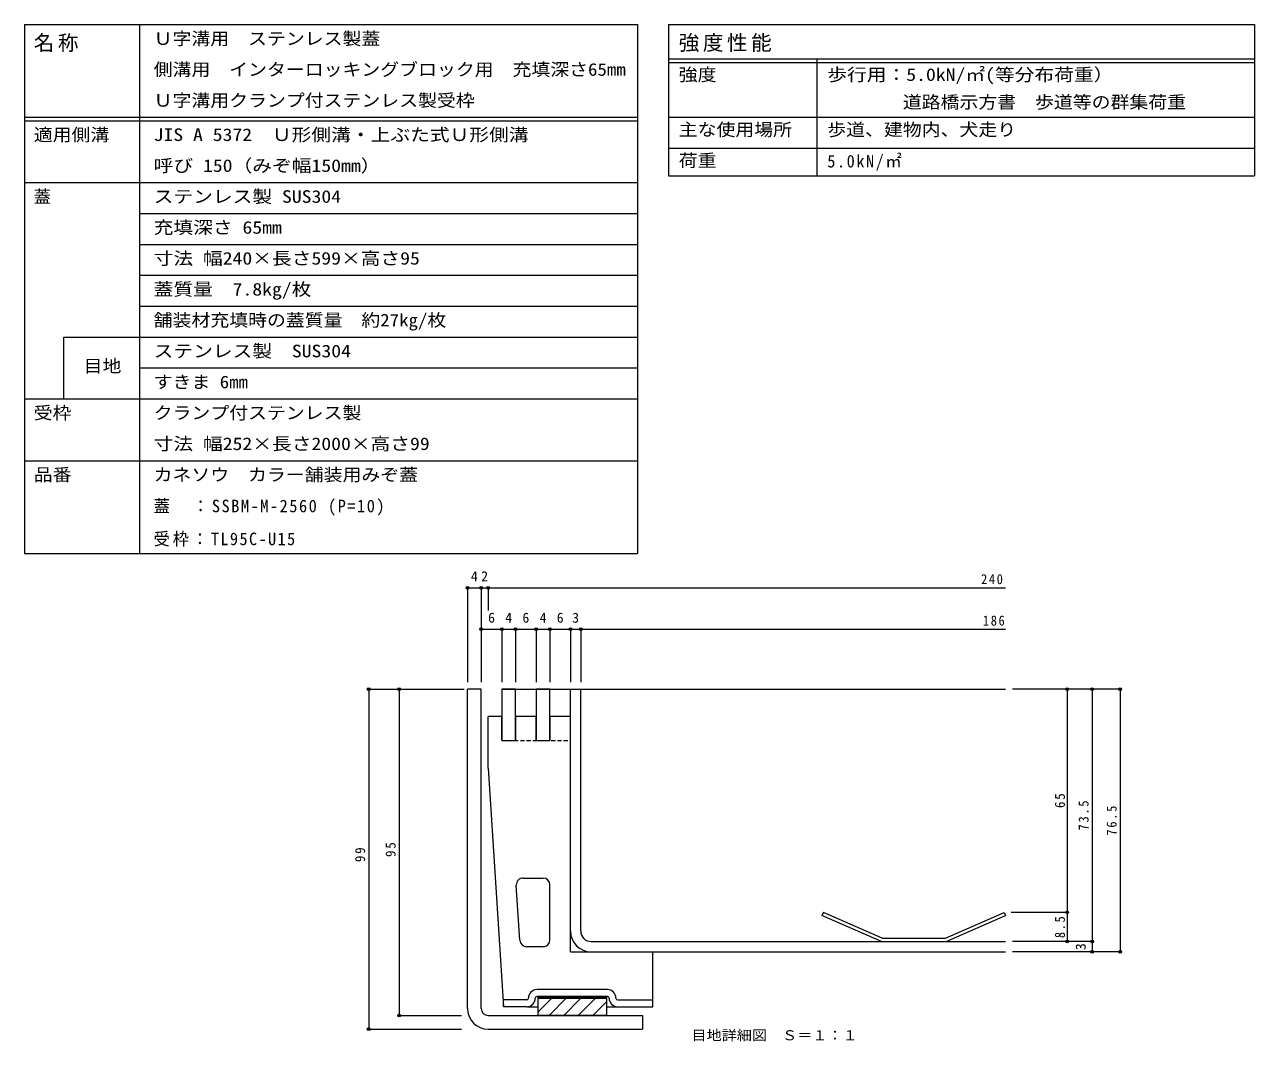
# Model space of a CAD drawing. Units: millimetres on the paper, enlarged 3 times, with parts at other scales. Extents: x -1082 to 1176, y -818 to 815.
# Drawn here: x 102 to 1176, y -73 to 815 of the extents above; entities that cross this region are included whole.
import ezdxf
from ezdxf.enums import TextEntityAlignment as Align

# ---------------------------------------------------------------- set-up
doc = ezdxf.new("R2010")
doc.units = ezdxf.units.MM
doc.header["$LTSCALE"] = 3
doc.header["$PDMODE"] = 32
doc.header["$PDSIZE"] = 2.4
doc.linetypes.add('DASHED1', pattern=[1.8, 1.2, -0.6])
for name, color, linetype, lineweight in [('F-1_F-1ﾚｲﾔ', 2, 'Continuous', 9), ('F-2_F-2ﾚｲﾔ', 3, 'Continuous', 9), ('F-3_F-3ﾚｲﾔ', 4, 'Continuous', 9), ('F-4_F-4ﾚｲﾔ', 7, 'Continuous', 9), ('F-5_F-5ﾚｲﾔ', 2, 'Continuous', 9), ('F-A_F-Aﾚｲﾔ', 6, 'Continuous', 9), ('F-F_F-Fﾚｲﾔ', 3, 'Continuous', 9)]:
    doc.layers.add(name, color=color, linetype=linetype, lineweight=lineweight)
doc.styles.add('ＭＳ ゴシック', font='')
doc.styles.get('ＭＳ ゴシック').set_extended_font_data('MS Gothic')

msp = doc.modelspace()

# ---------------------------------------------------------------- linework, layer by layer
at = {"layer": 'F-1_F-1ﾚｲﾔ'}
for p, q in [((500.775, 234.282), (488.775, 234.282)), ((488.775, -44.718), (488.775, 234.282)), ((500.775, -44.718), (500.775, 234.282)), ((506.775, -50.718), (641.775, -50.718)), ((641.775, -50.718), (641.775, -62.718)), ((506.775, -62.718), (641.775, -62.718))]:
    msp.add_line(p, q, dxfattribs=at)
for radius in [18, 6]:
    msp.add_arc((506.775, -44.718), radius, 180, 270, dxfattribs=at)
at = {"layer": 'F-2_F-2ﾚｲﾔ'}
for p, q in [((518.775, 234.282), (959.058, 234.282)), ((578.775, 210.282), (578.775, 234.282)), ((587.775, 22.782), (587.775, 234.282)), ((850.476, 13.782), (798.543, 36.534)), ((907.125, 13.782), (959.058, 36.534)), ((596.775, 13.782), (959.058, 13.782)), ((851.105, 16.782), (906.497, 16.782)), ((596.775, 4.782), (959.058, 4.782))]:
    msp.add_line(p, q, dxfattribs=at)
at = {"layer": 'F-2_F-2ﾚｲﾔ', "linetype": 'DASHED1'}
for p, q in [((578.775, 22.782), (578.775, 210.282)), ((518.775, 189.282), (578.775, 189.282))]:
    msp.add_line(p, q, dxfattribs=at)
at = {"layer": 'F-2_F-2ﾚｲﾔ'}
for points in [[(851.105, 16.782), (799.747, 39.282), (798.543, 36.534)], [(906.497, 16.782), (957.854, 39.282), (959.058, 36.534)]]:
    msp.add_lwpolyline(points, dxfattribs=at)
for radius in [18, 9]:
    msp.add_arc((596.775, 22.782), radius, 180, 270, dxfattribs=at)
at = {"layer": 'F-3_F-3ﾚｲﾔ'}
for p, q in [((506.775, 165.282), (506.775, 210.282)), ((518.775, 210.282), (506.775, 210.282)), ((518.775, 189.282), (518.775, 210.282)), ((548.775, 189.282), (548.775, 210.282)), ((560.775, 210.282), (560.775, 189.282)), ((566.775, 210.282), (560.775, 210.282)), ((578.775, 210.282), (566.775, 210.282)), ((578.775, 4.782), (578.775, 210.282)), ((518.775, 189.282), (530.775, 189.282)), ((548.775, 189.282), (560.775, 189.282)), ((506.775, 165.282), (520.275, -43.218)), ((537.429, 69.281), (554.775, 69.281)), ((534.55, 14.894), (531.442, 62.894)), ((560.775, 15.281), (560.775, 63.281)), ((554.775, 9.281), (540.537, 9.281)), ((578.775, 4.782), (650.775, 4.782)), ((650.775, -43.218), (650.775, 4.782)), ((611.025, -28.218), (549.525, -28.218)), ((540.525, -37.218), (520.275, -37.218)), ((520.275, -43.218), (520.275, -37.218)), ((611.025, -34.218), (549.525, -34.218)), ((550.275, -34.218), (550.275, -50.718)), ((550.275, -34.518), (610.275, -34.518)), ((550.275, -34.818), (610.275, -34.818)), ((550.275, -35.118), (610.275, -35.118)), ((550.275, -35.418), (610.275, -35.418)), ((550.275, -35.718), (610.275, -35.718)), ((562.405, -35.718), (550.275, -47.849)), ((575.133, -35.718), (560.133, -50.718)), ((587.861, -35.718), (572.861, -50.718)), ((600.589, -35.718), (585.589, -50.718)), ((610.275, -38.76), (598.317, -50.718)), ((610.275, -34.218), (610.275, -50.718)), ((620.025, -37.218), (650.775, -37.218)), ((540.525, -43.218), (520.275, -43.218)), ((540.525, -43.218), (550.275, -43.218)), ((610.275, -50.718), (550.275, -50.718)), ((610.275, -43.218), (650.775, -43.218))]:
    msp.add_line(p, q, dxfattribs=at)
msp.add_lwpolyline([(548.775, 210.282), (530.775, 210.282), (530.775, 189.282)], dxfattribs=at)
for centre, radius, start, end in [((537.429, 63.281), 6, 90, 183.7046), ((554.775, 63.281), 6, 0, 90), ((540.537, 15.281), 6, 183.7046, 270), ((554.775, 15.281), 6, 270, 0), ((549.525, -35.718), 7.5, 90, 180), ((611.025, -35.718), 7.5, 0, 90), ((540.525, -35.718), 7.5, 270, 0), ((540.525, -35.718), 1.5, 270, 0), ((549.525, -35.718), 1.5, 90, 180), ((611.025, -35.718), 1.5, 0, 90), ((620.025, -35.718), 7.5, 180, 270), ((620.025, -35.718), 1.5, 180, 270)]:
    msp.add_arc(centre, radius, start, end, dxfattribs=at)
at = {"layer": 'F-4_F-4ﾚｲﾔ'}
for p, q in [((488.775, 323.779), (488.775, 240.282)), ((488.775, 322.879), (500.775, 322.879)), ((500.775, 323.779), (500.775, 240.282)), ((500.775, 322.879), (506.775, 322.879)), ((506.775, 323.779), (506.775, 302.971)), ((506.775, 322.879), (959.058, 322.879)), ((500.775, 286.68), (518.775, 286.68)), ((518.775, 287.58), (518.775, 240.282)), ((518.775, 286.68), (530.775, 286.68)), ((530.775, 287.58), (530.775, 240.282)), ((530.775, 286.68), (548.775, 286.68)), ((548.775, 287.58), (548.775, 240.282)), ((548.775, 286.68), (560.775, 286.68)), ((560.775, 287.58), (560.775, 240.282)), ((560.775, 286.68), (578.775, 286.68)), ((578.775, 287.58), (578.775, 240.282)), ((578.775, 286.68), (587.775, 286.68)), ((587.775, 287.58), (587.775, 240.282)), ((587.775, 286.68), (959.058, 286.68)), ((401.514, 234.282), (485.775, 234.282)), ((402.414, 234.282), (402.414, -62.718)), ((429.084, 234.282), (429.084, -50.718)), ((1060.094, 234.282), (965.058, 234.282)), ((1012.766, 234.282), (1012.766, 39.282)), ((1034.662, 234.282), (1034.662, 13.782)), ((1059.194, 234.282), (1059.194, 4.782)), ((1013.666, 39.282), (963.854, 39.282)), ((1012.766, 39.282), (1012.766, 13.782)), ((1035.562, 13.782), (965.058, 13.782)), ((1034.662, 13.782), (1034.662, 4.782)), ((1060.094, 4.782), (965.058, 4.782)), ((428.184, -50.718), (483.54, -50.718)), ((401.514, -62.718), (483.54, -62.718))]:
    msp.add_line(p, q, dxfattribs=at)
for p in [(488.775, 322.879), (500.775, 322.879), (506.775, 322.879), (500.775, 286.68), (518.775, 286.68), (530.775, 286.68), (548.775, 286.68), (560.775, 286.68), (578.775, 286.68), (587.775, 286.68), (402.414, 234.282), (429.084, 234.282), (1012.766, 234.282), (1034.662, 234.282), (1059.194, 234.282), (1012.766, 39.282), (1012.766, 13.782), (1034.662, 13.782), (1034.662, 4.782), (1059.194, 4.782), (429.084, -50.718), (402.414, -62.718)]:
    msp.add_point(p, dxfattribs=at)
at = {"layer": 'F-5_F-5ﾚｲﾔ', "color": 7}
msp.add_line((135.982, 487.879), (135.982, 541.879), dxfattribs=at)
at = {"layer": 'F-A_F-Aﾚｲﾔ'}
for p, q in [((530.775, 234.282), (518.775, 234.282)), ((518.775, 234.282), (518.775, 189.282)), ((530.775, 189.282), (530.775, 234.282)), ((548.775, 234.282), (548.775, 189.282)), ((518.775, 189.282), (530.775, 189.282)), ((548.775, 189.282), (560.775, 189.282))]:
    msp.add_line(p, q, dxfattribs=at)
msp.add_lwpolyline([(560.775, 189.282), (560.775, 234.282), (548.775, 234.282)], dxfattribs=at)
at = {"layer": 'F-F_F-Fﾚｲﾔ', "color": 7}
for p, q in [((101.725, 814.879), (637.31, 814.879)), ((101.725, 814.879), (101.725, 352.879)), ((202.097, 814.879), (202.097, 352.879)), ((637.31, 814.879), (637.31, 352.879)), ((664.354, 814.879), (1176.44, 814.879)), ((664.354, 814.879), (664.354, 682.879)), ((1176.44, 814.879), (1176.44, 682.879)), ((664.354, 784.879), (1176.44, 784.879)), ((794.176, 784.879), (794.176, 682.879)), ((664.354, 781.879), (1176.44, 781.879)), ((101.725, 733.879), (637.31, 733.879)), ((101.725, 730.879), (637.31, 730.879)), ((664.354, 733.879), (1176.44, 733.879)), ((664.354, 706.879), (1176.44, 706.879)), ((664.354, 682.879), (1176.44, 682.879)), ((101.725, 676.879), (637.31, 676.879)), ((202.097, 649.879), (637.31, 649.879)), ((202.097, 622.879), (637.31, 622.879)), ((202.097, 568.879), (637.31, 568.879)), ((135.982, 541.879), (637.31, 541.879)), ((202.097, 514.879), (637.31, 514.879)), ((101.725, 487.879), (637.31, 487.879)), ((101.725, 433.879), (637.31, 433.879)), ((101.725, 352.879), (637.31, 352.879))]:
    msp.add_line(p, q, dxfattribs=at)
msp.add_lwpolyline([(202.097, 595.879), (293.485, 595.879), (637.31, 595.879)], dxfattribs=at)

# ---------------------------------------------------------------- texts
at = {"layer": 'F-4_F-4ﾚｲﾔ', "color": 2, "style": 'ＭＳ ゴシック'}
for s, p in [('4', (491.775, 325.879)), ('2', (500.775, 325.879)), ('6', (506.775, 289.68)), ('6', (536.775, 289.68)), ('6', (566.775, 289.68)), ('3', (580.275, 289.68)), ('4', (521.775, 289.68)), ('4', (551.775, 289.68))]:
    msp.add_text(s, height=8.798, dxfattribs=at).set_placement(p, align=Align.BOTTOM_LEFT)
msp.add_text('3', height=8.798, rotation=90, dxfattribs=at).set_placement((1031.662, 6.282), align=Align.BOTTOM_LEFT)
at = {"layer": 'F-4_F-4ﾚｲﾔ', "color": 2, "char_height": 8.798, "attachment_point": 7, "style": 'ＭＳ ゴシック'}
for s, insert in [('\\T1.27;\\W0.9;240', (937.582, 325.879)), ('\\T1.27;\\W0.9;186', (939.196, 289.68))]:
    msp.add_mtext(s, dxfattribs=dict(at, insert=insert))
at = {"layer": 'F-4_F-4ﾚｲﾔ', "color": 2, "char_height": 8.798, "attachment_point": 7, "rotation": 90, "style": 'ＭＳ ゴシック'}
for s, insert in [('\\T1.27;\\W0.95;65', (1010.966, 130.407)), ('\\T1.28;\\W0.9;73.5', (1031.662, 110.907)), ('\\T1.28;\\W0.9;76.5', (1056.194, 106.407)), ('\\T1.27;\\W0.95;95', (426.084, 87.657)), ('\\T1.27;\\W0.95;99', (399.414, 83.157)), ('\\T1.27;\\W0.9;8.5', (1010.966, 16.782))]:
    msp.add_mtext(s, dxfattribs=dict(at, insert=insert))
at = {"layer": 'F-5_F-5ﾚｲﾔ', "style": 'ＭＳ ゴシック', "width": 1.1}
msp.add_text('目地詳細図\u3000Ｓ＝１：１', height=8.798, dxfattribs=at).set_placement((684.517, -75.139), align=Align.BOTTOM_LEFT)
at = {"layer": 'F-F_F-Fﾚｲﾔ', "style": 'ＭＳ ゴシック'}
for s, width, p in [('Ｕ字溝用\u3000ステンレス製蓋', 1.1, (214.498, 793.879)), ('側溝用\u3000インターロッキングブロック用\u3000充填深さ65mm', 1.1, (214.498, 766.879)), ('強度', 1.1, (673.354, 762.379)), ('歩行用：5.0kN/㎡(等分布荷重）', 1.15, (803.176, 762.379)), ('Ｕ字溝用クランプ付ステンレス製受枠', 1.1, (214.498, 739.879)), ('\u3000 \u3000 \u3000道路橋示方書\u3000歩道等の群集荷重', 1.1, (803.176, 738.379)), ('適用側溝', 1.1, (109.71, 709.879)), ('JIS A 5372\u3000Ｕ形側溝・上ぶた式Ｕ形側溝', 1.15, (214.498, 709.879)), ('主な使用場所', 1.1, (673.354, 714.379)), ('歩道、建物内、犬走り', 1.1, (803.176, 714.379)), ('呼び 150（みぞ幅150mm）', 1.15, (214.498, 682.879)), ('荷重', 1.1, (673.354, 687.379)), ('ステンレス製 SUS304', 1.15, (214.498, 655.879)), ('充填深さ 65mm', 1.15, (214.498, 628.879)), ('寸法 幅240×長さ599×高さ95', 1.15, (214.498, 601.879)), ('蓋質量\u30007.8kg/枚', 1.15, (214.498, 574.879)), ('舗装材充填時の蓋質量\u3000約27kg/枚', 1.1, (214.498, 547.879)), ('ステンレス製\u3000SUS304', 1.15, (214.498, 520.879)), ('目地', 1.1, (153.29, 507.851)), ('すきま 6㎜', 1.1, (214.498, 493.879)), ('受枠', 1.1, (109.71, 466.879)), ('クランプ付ステンレス製', 1.1, (214.498, 466.879)), ('寸法 幅252×長さ2000×高さ99', 1.15, (214.498, 439.879)), ('品番', 1.1, (109.71, 412.879)), ('カネソウ\u3000カラー舗装用みぞ蓋', 1.1, (214.498, 412.879))]:
    msp.add_text(s, height=11, dxfattribs=dict(at, width=width)).set_placement(p, align=Align.BOTTOM_LEFT)
msp.add_text('蓋', height=11, dxfattribs=at).set_placement((109.71, 655.879), align=Align.BOTTOM_LEFT)
at = {"layer": 'F-F_F-Fﾚｲﾔ', "attachment_point": 7, "style": 'ＭＳ ゴシック'}
for s, insert, char_height in [('\\T1.17;名称', (109.71, 790.879), 13.2), ('\\T1.17;強度性能', (673.354, 790.879), 13.2), ('\\T1.19;\\W0.95;5.0kN/㎡', (803.176, 687.379), 11), ('\\T1.19;\\W0.95;蓋\u3000：SSBM-M-2560\\~(P=10)', (214.498, 385.879), 11), ('\\T1.17;\\W0.95;受枠：TL95C-U15', (214.498, 358.879), 11)]:
    msp.add_mtext(s, dxfattribs=dict(at, insert=insert, char_height=char_height))

doc.saveas('drawing.dxf')
